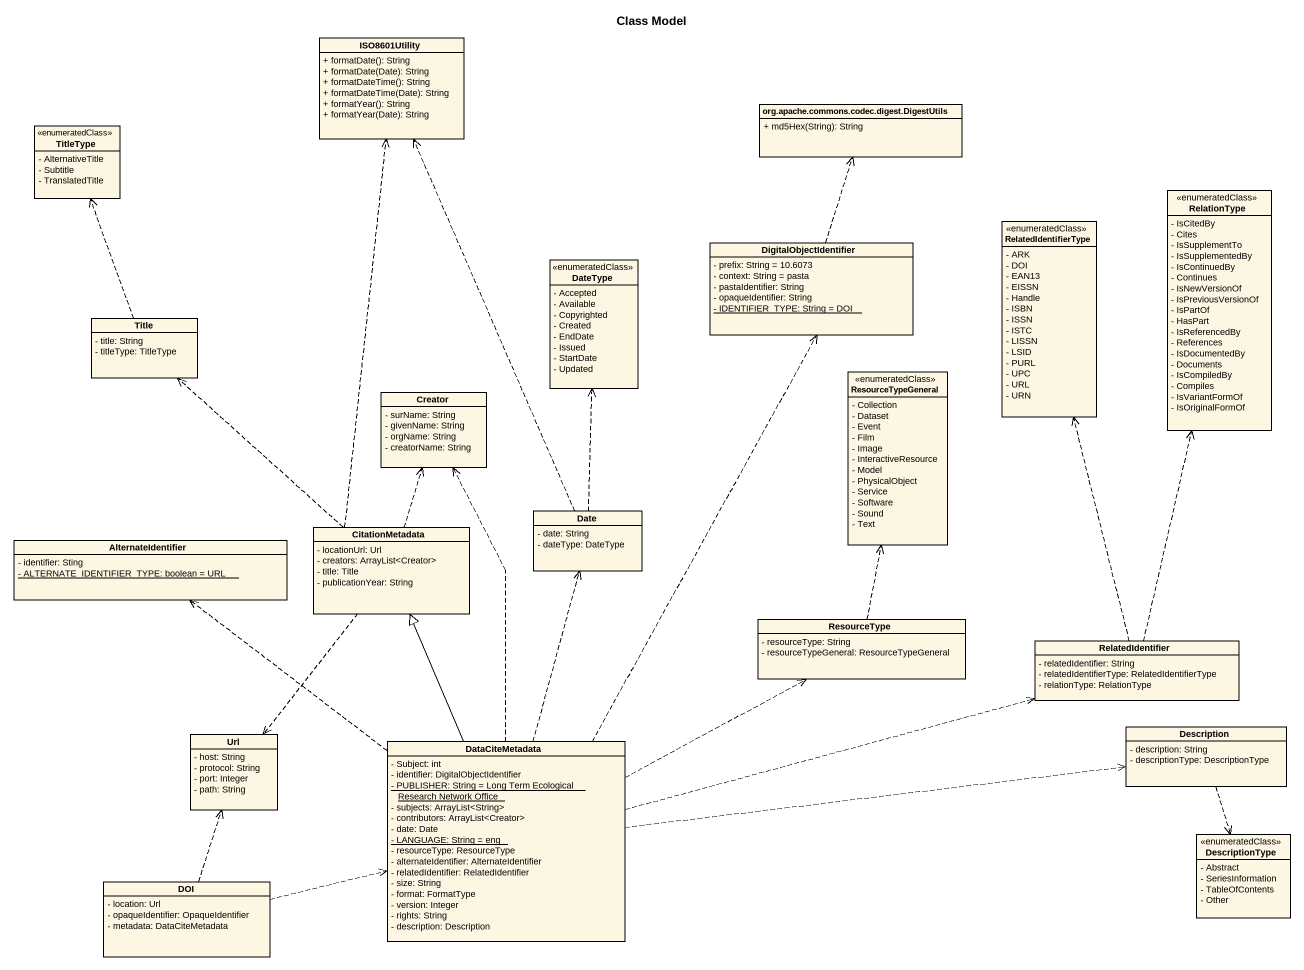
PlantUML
@startuml
title Class Model
hide circle
hide empty members
skinparam classAttributeIconSize 0
class ISO8601Utility {
  + formatDate(): String
  + formatDate(Date): String
  + formatDateTime(): String
  + formatDateTime(Date): String
  + formatYear(): String
  + formatYear(Date): String
}
class TitleType <<enumeratedClass>> {
  - AlternativeTitle
  - Subtitle
  - TranslatedTitle
}
class "org.apache.commons.codec.digest.DigestUtils" as org_apache_commons_codec {
  + md5Hex(String): String
}
class RelationType <<enumeratedClass>> {
  - IsCitedBy
  - Cites
  - IsSupplementTo
  - IsSupplementedBy
  - IsContinuedBy
  - Continues
  - IsNewVersionOf
  - IsPreviousVersionOf
  - IsPartOf
  - HasPart
  - IsReferencedBy
  - References
  - IsDocumentedBy
  - Documents
  - IsCompiledBy
  - Compiles
  - IsVariantFormOf
  - IsOriginalFormOf
}
class DigitalObjectIdentifier {
  - prefix: String = 10.6073
  - context: String = pasta
  - pastaIdentifier: String
  - opaqueIdentifier: String
  {static} - IDENTIFIER_TYPE: String = DOI
}
class RelatedIdentifierType <<enumeratedClass>> {
  - ARK
  - DOI
  - EAN13
  - EISSN
  - Handle
  - ISBN
  - ISSN
  - ISTC
  - LISSN
  - LSID
  - PURL
  - UPC
  - URL
  - URN
}
class DateType <<enumeratedClass>> {
  - Accepted
  - Available
  - Copyrighted
  - Created
  - EndDate
  - Issued
  - StartDate
  - Updated
}
class "Title" as Title_ {
  - title: String
  - titleType: TitleType
}
class Creator {
  - surName: String
  - givenName: String
  - orgName: String
  - creatorName: String
}
class ResourceTypeGeneral <<enumeratedClass>> {
  - Collection
  - Dataset
  - Event
  - Film
  - Image
  - InteractiveResource
  - Model
  - PhysicalObject
  - Service
  - Software
  - Sound
  - Text
}
class Date {
  - date: String
  - dateType: DateType
}
class AlternateIdentifier {
  - identifier: Sting
  {static} - ALTERNATE_IDENTIFIER_TYPE: boolean = URL
}
class CitationMetadata {
  - locationUrl: Url
  - creators: ArrayList<Creator>
  - title: Title
  - publicationYear: String
}
class ResourceType {
  - resourceType: String
  - resourceTypeGeneral: ResourceTypeGeneral
}
class RelatedIdentifier {
  - relatedIdentifier: String
  - relatedIdentifierType: RelatedIdentifierType
  - relationType: RelationType
}
class Url {
  - host: String
  - protocol: String
  - port: Integer
  - path: String
}
class DataCiteMetadata {
  - Subject: int
  - identifier: DigitalObjectIdentifier
  {static} - PUBLISHER: String = Long Term Ecological Research Network Office
  - subjects: ArrayList<String>
  - contributors: ArrayList<Creator>
  - date: Date
  {static} - LANGUAGE: String = eng
  - resourceType: ResourceType
  - alternateIdentifier: AlternateIdentifier
  - relatedIdentifier: RelatedIdentifier
  - size: String
  - format: FormatType
  - version: Integer
  - rights: String
  - description: Description
}
class Description {
  - description: String
  - descriptionType: DescriptionType
}
class DescriptionType <<enumeratedClass>> {
  - Abstract
  - SeriesInformation
  - TableOfContents
  - Other
}
class DOI {
  - location: Url
  - opaqueIdentifier: OpaqueIdentifier
  - metadata: DataCiteMetadata
}
DigitalObjectIdentifier .up.> org_apache_commons_codec
Title_ .up.> TitleType
Date .up.> ISO8601Utility
Date .up.> DateType
CitationMetadata .up.> ISO8601Utility
CitationMetadata .up.> Title_
CitationMetadata .up.> Creator
CitationMetadata ..> Url
ResourceType .up.> ResourceTypeGeneral
RelatedIdentifier .up.> RelationType
RelatedIdentifier .up.> RelatedIdentifierType
DataCiteMetadata .up.> DigitalObjectIdentifier
DataCiteMetadata .up.> Creator
DataCiteMetadata .up.> Date
DataCiteMetadata .up.> AlternateIdentifier
DataCiteMetadata -up-|> CitationMetadata
DataCiteMetadata .right.> ResourceType
DataCiteMetadata .right.> RelatedIdentifier
DataCiteMetadata .right.> Description
Description ..> DescriptionType
DOI .up.> Url
DOI .right.> DataCiteMetadata
@enduml
